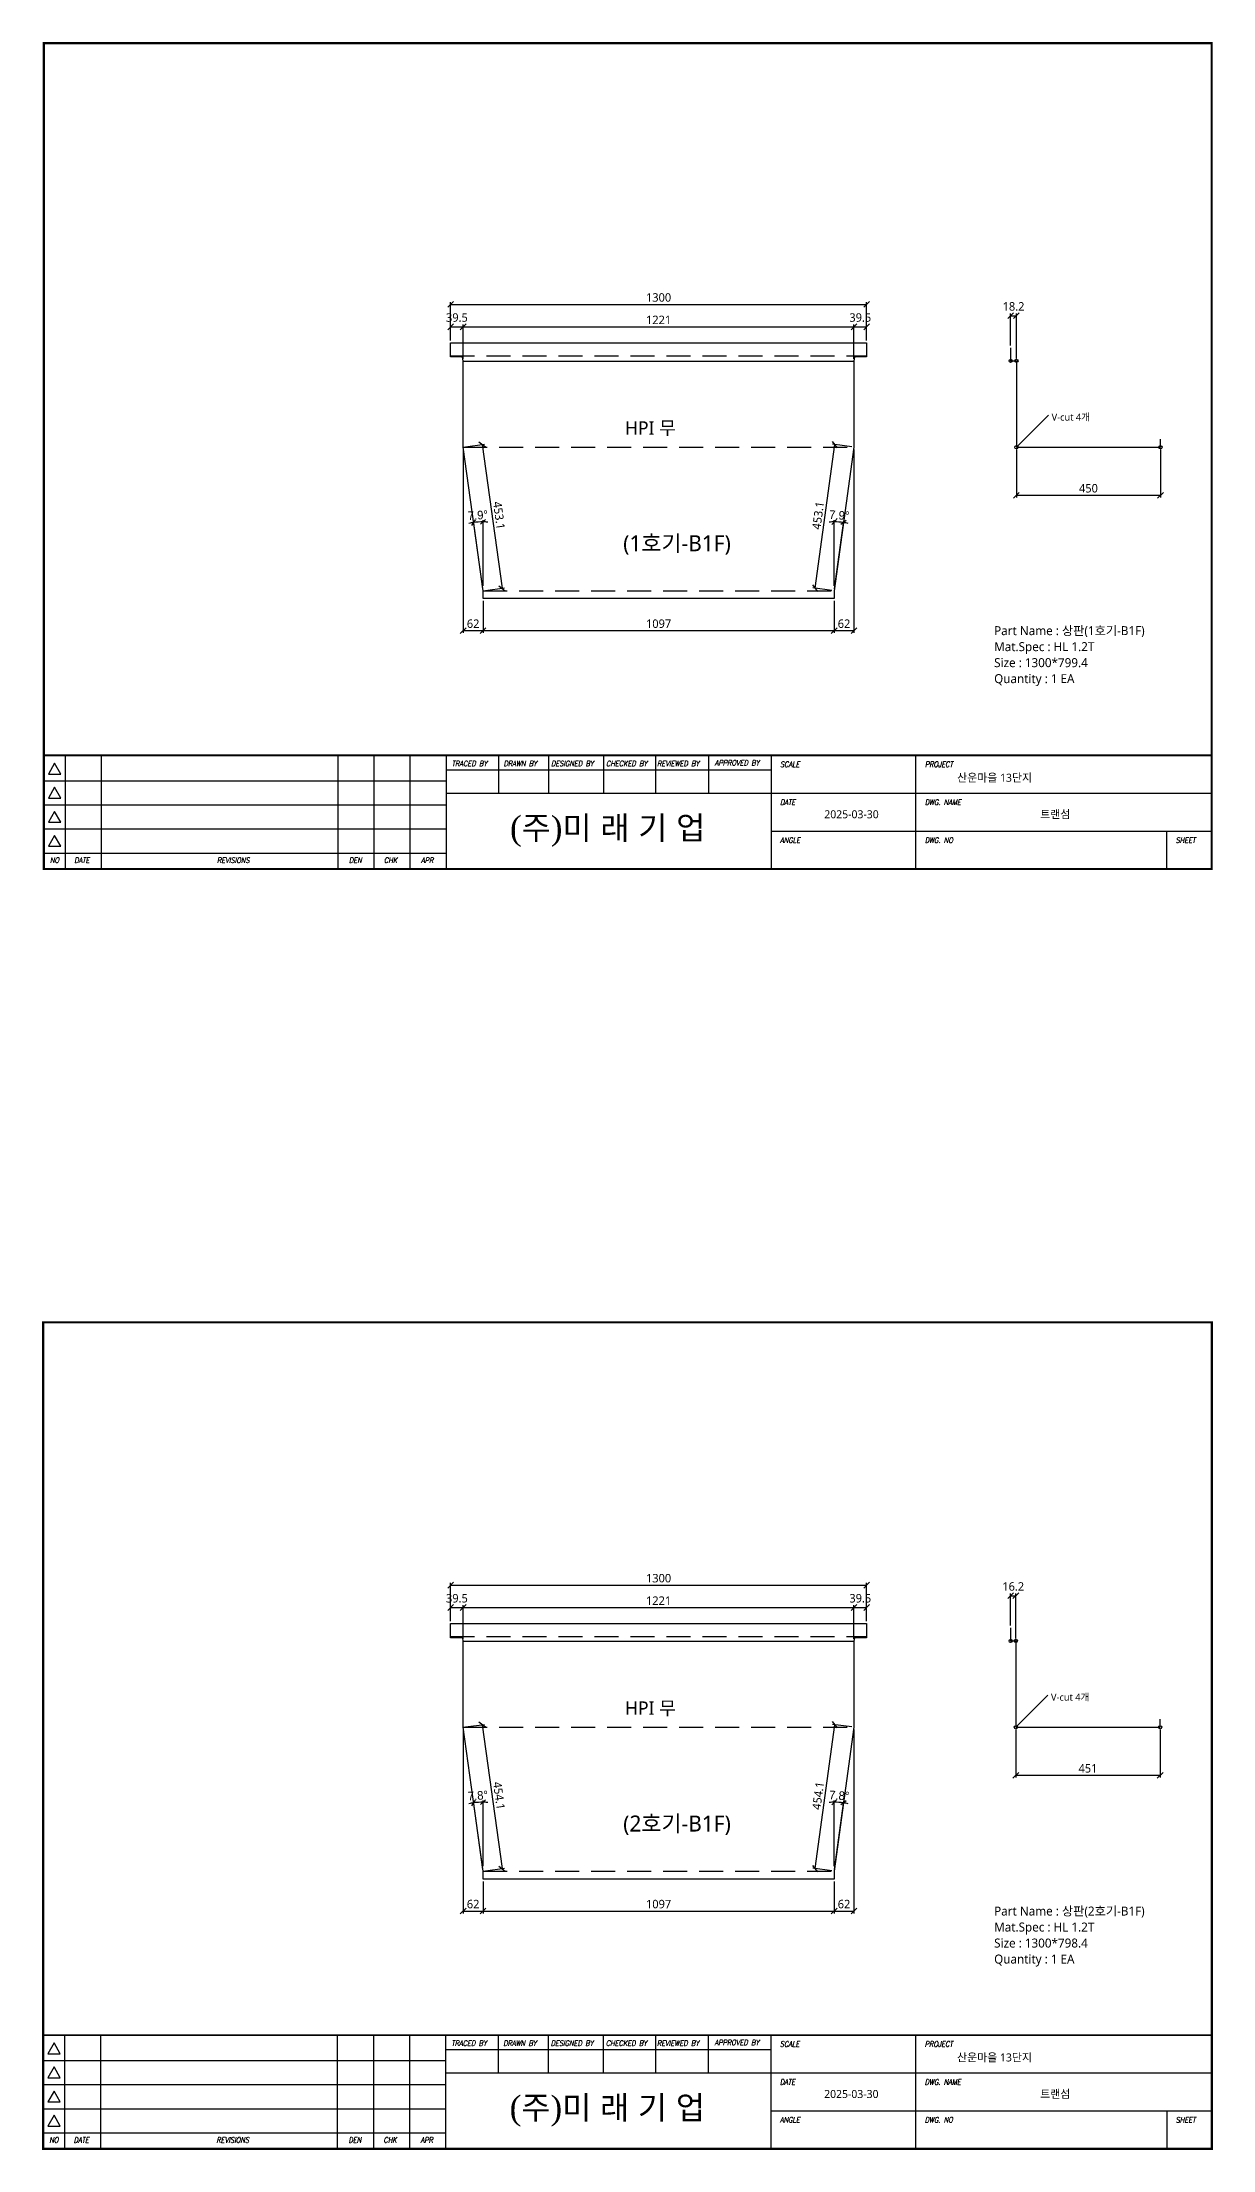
# Model space of a CAD drawing. Extents: x 674 to 10492, y -109346 to 1748.
# Drawn here: x 684 to 4342, y -45320 to -38734 of the extents above; entities that cross this region are included whole.
import ezdxf
from ezdxf.enums import TextEntityAlignment as Align

# ---------------------------------------------------------------- set-up
doc = ezdxf.new("R2010")
doc.units = 0
doc.header["$LTSCALE"] = 10
doc.header["$MEASUREMENT"] = 0
doc.linetypes.add('DASHED2', pattern=[0.375, 0.25, -0.125])
doc.layers.get('0').update_dxf_attribs({"linetype": 'CONTINUOUS'})
for name, color, linetype in [('22', 8, 'DASHED2'), ('dim', 3, 'CONTINUOUS'), ('FROM', 7, 'CONTINUOUS'), ('HIDDEN2', 8, 'CONTINUOUS'), ('레이져', 7, 'CONTINUOUS')]:
    doc.layers.add(name, color=color, linetype=linetype)
doc.styles.add('G1', font='batang.ttc', dxfattribs={"height": 20})
doc.styles.add('ITALICT', font='italict')
doc.styles.add('JKW', font='')
doc.styles.add('MIRAESTYLE', font='gulim.ttc')
doc.styles.add('YCKIM', font='gulim.ttc')
doc.styles.get('JKW').set_extended_font_data('NanumGothic')
doc.dimstyles.new('MIRAE', dxfattribs={"dimscale": 100, "dimtxt": 0.25, "dimasz": 0.15, "dimexe": 0.06, "dimexo": 0.06, "dimgap": 0.07, "dimtad": 1, "dimdec": 1, "dimtxsty": 'YCKIM', "dimblk": 'OBLIQUE', "dimcen": 2.5, "dimclrd": 3, "dimclre": 3, "dimclrt": 256, "dimadec": 1, "dimazin": 3, "dimtfac": 0.5, "dimtix": 1, "dimtmove": 0, "dimatfit": 3, "dimldrblk": 'OBLIQUE'})
doc.dimstyles.get("Standard").update_dxf_attribs({"dimtxt": 2.5, "dimasz": 2.5, "dimexe": 1.25, "dimexo": 0.625, "dimtad": 1, "dimtxsty": 'MIRAESTYLE', "dimcen": 2.5, "dimazin": 3, "dimtfac": 1, "dimtmove": 0, "dimatfit": 3})
doc.dimstyles.new('미래', dxfattribs={"dimscale": 120, "dimtxt": 0.2, "dimasz": 0.15, "dimexe": 0.06, "dimexo": 0.06, "dimgap": 0.07, "dimtad": 1, "dimdec": 1, "dimlfac": -1, "dimtxsty": 'JKW', "dimblk": 'OBLIQUE', "dimcen": 2.5, "dimclrd": 3, "dimclre": 3, "dimclrt": 256, "dimadec": 1, "dimazin": 2, "dimtfac": 0.5, "dimtmove": 1, "dimatfit": 3, "dimarcsym": 1})

# ---------------------------------------------------------------- blocks, each defined once
blk = doc.blocks.new('_OBLIQUE')
at = {"color": 0, "linetype": 'ByBlock'}
blk.add_line((-0.5, -0.5), (0.5, 0.5), dxfattribs=at)
blk = doc.blocks.new('3')
at = {"layer": 'FROM', "color": 7}
blk.add_line((25823.5, 11169), (25823.5, 11496.2), dxfattribs=at)
at = {"layer": 'FROM', "color": 2}
for p, q in [((25885.8, 11169), (25885.8, 11496.2)), ((25989.7, 11169), (25989.7, 11496.2)), ((26670, 11169), (26670, 11496.2)), ((26773.9, 11169), (26773.9, 11496.2)), ((26877.7, 11169), (26877.7, 11496.2)), ((25823.5, 11422.9), (26981.6, 11422.9)), ((25823.5, 11353.6), (26981.6, 11353.6)), ((25823.5, 11284.4), (26981.6, 11284.4)), ((25823.5, 11215.1), (26981.6, 11215.1))]:
    blk.add_line(p, q, dxfattribs=at)
at = {"layer": 'FROM', "color": 0}
for p, q in [((26981.6, 11169), (26981.6, 11496.2)), ((26981.6, 11454.7), (27915.7, 11454.7)), ((27131.3, 11496.2), (27131.3, 11387.2)), ((27276.5, 11387.2), (27276.5, 11496.2)), ((27434, 11496.2), (27434, 11387.2)), ((27583.7, 11496.2), (27583.7, 11387.2)), ((27735.3, 11496.2), (27735.3, 11387.2)), ((27915.7, 11496.2), (27915.7, 11169)), ((28332.2, 11169), (28332.2, 11496.2)), ((26981.6, 11387.2), (29183.5, 11387.2)), ((27915.7, 11278.1), (29183.5, 11278.1))]:
    blk.add_line(p, q, dxfattribs=at)
at = {"layer": 'FROM'}
blk.add_line((29053.7, 11278.1), (29053.7, 11169), dxfattribs=at)
at = {"layer": 'FROM', "color": 0, "const_width": 5.89}
blk.add_lwpolyline([(25823.5, 11169), (29183.5, 11169), (29183.5, 13545), (25823.5, 13545)], close=True, dxfattribs=at)
at = {"layer": 'FROM', "color": 0, "const_width": 4.87}
blk.add_lwpolyline([(25823.5, 11496.2), (29183.5, 11496.2)], dxfattribs=at)
at = {"layer": 'FROM', "color": 2}
for points in [[(25854.7, 11473.5), (25836.7, 11442.3), (25872.7, 11442.3)], [(25854.7, 11404.3), (25836.7, 11373.1), (25872.7, 11373.1)], [(25854.7, 11335), (25836.7, 11303.8), (25872.7, 11303.8)], [(25854.7, 11265.7), (25836.7, 11234.6), (25872.7, 11234.6)]]:
    blk.add_lwpolyline(points, close=True, dxfattribs=at)
at = {"layer": 'FROM', "color": 4, "style": 'ITALICT', "width": 0.8}
for s, height, p in [('TRACED BY', 15.58, (26997.2, 11465)), ('DRAWN BY', 15.58, (27146.3, 11465)), ('DESIGNED BY', 15.583, (27282.8, 11465)), ('CHECKED BY', 15.58, (27441.2, 11465)), ('REVIEWED BY', 15.583, (27587.9, 11465)), ('APPROVED BY', 15.583, (27753.8, 11466.9)), ('SCALE', 15.58, (27941.7, 11462.5)), ('PROJECT', 15.58, (28358.1, 11462.5)), ('DATE', 15.58, (27941.7, 11353.4)), ('DWG. NAME', 15.58, (28358.1, 11353.4)), ('ANGLE', 15.58, (27941.7, 11244.4)), ('DWG. NO', 15.58, (28358.1, 11244.4)), ('SHEET', 15.58, (29079.6, 11244.4)), ('NO', 15.58, (25841.2, 11186.7)), ('DATE', 15.58, (25911.2, 11186.7)), ('REVISIONS', 15.58, (26321.6, 11186.7)), ('DEN', 15.58, (26701.4, 11186.7)), ('CHK', 15.58, (26802.1, 11186.7)), ('APR', 15.58, (26908.6, 11186.7))]:
    blk.add_text(s, height=height, dxfattribs=at).set_placement(p)
blk = doc.blocks.new('transom_frame')
at = {"xscale": 0.837272107773114, "yscale": 0.837272107773114, "zscale": 0.837272107773114}
blk.add_blockref('3', (-21621.3, -9351.5), dxfattribs=at)
at = {"style": 'G1'}
blk.add_text('(주)미 래 기 업', height=55.92, dxfattribs=at).set_placement((1358.1, 93.9), align=Align.MIDDLE)

msp = doc.modelspace()

# ---------------------------------------------------------------- linework, layer by layer
for p, q in [((3710.5, -39689), (3710.5, -39730)), ((3710.5, -39730), (3728.7, -39730)), ((3728.7, -39730), (3728.7, -39730)), ((3728.7, -39730), (3728.7, -40000)), ((4178.7, -40000), (4178.7, -39975)), ((3728.7, -40000), (4178.7, -40000)), ((3710.5, -43689), (3710.5, -43730)), ((3710.5, -43730), (3726.7, -43730)), ((3726.7, -43730), (3726.7, -43730)), ((3726.7, -43730), (3726.7, -44000)), ((4177.7, -44000), (4177.7, -43975)), ((3726.7, -44000), (4177.7, -44000))]:
    msp.add_line(p, q)
at = {"color": 6}
for centre in [(3710.5, -39730), (3728.7, -39730), (3728.7, -40000), (4178.7, -40000), (3710.5, -43730), (3726.7, -43730), (3726.7, -44000), (4177.7, -44000)]:
    msp.add_circle(centre, 5, dxfattribs=at)
at = {"layer": '22', "ltscale": 30}
for p, q in [((1960.5, -39714.2), (3260.5, -39714.2)), ((2000, -40000), (3221, -40000)), ((2062, -40448.8), (3159, -40448.8)), ((1960.5, -43716.2), (3260.5, -43716.2)), ((2000, -44000), (3221, -44000)), ((2062, -44449.8), (3159, -44449.8))]:
    msp.add_line(p, q, dxfattribs=at)
at = {"layer": 'HIDDEN2'}
for p, q in [((2000, -39731.2), (3221, -39731.2)), ((2000, -43731.2), (3221, -43731.2))]:
    msp.add_line(p, q, dxfattribs=at)
at = {"layer": '레이져'}
for p, q in [((1960.5, -39673.8), (3260.5, -39673.8)), ((1960.5, -39714.2), (1960.5, -39673.8)), ((1960.5, -39718.1), (1960.5, -39714.2)), ((3260.5, -39673.8), (3260.5, -39714.2)), ((3260.5, -39714.2), (3260.5, -39718.1)), ((1998.13, -39718.1), (1960.5, -39718.1)), ((2000, -39731.2), (1998.13, -39718.1)), ((2000, -40000), (2000, -39731.2)), ((3222.87, -39718.1), (3221, -39731.2)), ((3221, -39731.2), (3221, -40000)), ((3260.5, -39718.1), (3222.87, -39718.1)), ((2062, -40448.8), (2000, -40000)), ((3221, -40000), (3159, -40448.8)), ((2062, -40473.2), (2062, -40448.8)), ((2062, -40448.8), (2062, -40448.8)), ((3159, -40473.2), (2062, -40473.2)), ((3159, -40448.8), (3159, -40448.8)), ((3159, -40448.8), (3159, -40473.2)), ((1960.5, -43675.8), (3260.5, -43675.8)), ((1960.5, -43716.2), (1960.5, -43675.8)), ((1960.5, -43720.1), (1960.5, -43716.2)), ((1998.41, -43720.1), (1960.5, -43720.1)), ((2000, -43731.2), (1998.41, -43720.1)), ((2000, -44000), (2000, -43731.2)), ((3222.59, -43720.1), (3221, -43731.2)), ((3221, -43731.2), (3221, -44000)), ((3260.5, -43720.1), (3222.59, -43720.1)), ((3260.5, -43675.8), (3260.5, -43716.2)), ((3260.5, -43716.2), (3260.5, -43720.1)), ((2062, -44449.8), (2000, -44000)), ((3221, -44000), (3159, -44449.8)), ((2062, -44474.2), (2062, -44449.8)), ((2062, -44449.8), (2062, -44449.8)), ((3159, -44449.8), (3159, -44449.8)), ((3159, -44449.8), (3159, -44474.2)), ((3159, -44474.2), (2062, -44474.2))]:
    msp.add_line(p, q, dxfattribs=at)

# ---------------------------------------------------------------- block references
for p, xscale, yscale in [((689.5, -41318.2, 1.3), 1.297265625, 1.297265625), ((687.5, -45317.2, 1.3), 1.298046875, 1.298046875)]:
    msp.add_blockref('transom_frame', p, dxfattribs=dict(xscale=xscale, yscale=yscale))

# ---------------------------------------------------------------- texts
at = {"style": 'JKW'}
for s, height, p in [('Part Name : 상판(1호기-B1F)', 28, (3659, -40573.2)), ('Mat.Spec : HL 1.2T', 28, (3659, -40623.2)), ('Size : 1300*799.4', 28, (3659, -40673.2)), ('Quantity : 1 EA', 28, (3659, -40723.2)), ('산운마을 13단지', 25, (3543.48, -41032.8)), ('2025-03-30', 25, (3128.36, -41146.96)), ('트랜섬', 25, (3802.94, -41146.96)), ('Part Name : 상판(2호기-B1F)', 28, (3659, -44574.2)), ('Mat.Spec : HL 1.2T', 28, (3659, -44624.2)), ('Size : 1300*798.4', 28, (3659, -44674.2)), ('Quantity : 1 EA', 28, (3659, -44724.2)), ('산운마을 13단지', 25, (3543.2, -45031.63)), ('2025-03-30', 25, (3127.83, -45145.86)), ('트랜섬', 25, (3802.81, -45145.86))]:
    msp.add_text(s, height=height, dxfattribs=at).set_placement(p, align=Align.MIDDLE_LEFT)
at = {"char_height": 22, "attachment_point": 1, "style": 'JKW'}
for insert in [(3838.7, -39895), (3836.7, -43895)]:
    msp.add_mtext('V-cut 4개', dxfattribs=dict(at, insert=insert))
at = {"layer": '레이져', "style": 'JKW'}
for s, height, p in [('HPI 무', 42, (2505.5, -39940)), ('(1호기-B1F)', 50, (2500, -40300)), ('HPI 무', 42, (2505.5, -43940)), ('(2호기-B1F)', 50, (2500, -44300.67))]:
    msp.add_text(s, height=height, dxfattribs=at).set_placement(p, align=Align.MIDDLE_LEFT)

# ---------------------------------------------------------------- dimensions: what is measured, and where the dimension line sits
for base, line1, line2 in [((2046.5, -40234.1), ((2062, -40448.8), (2000, -40000)), ((2062, -40448.8), (2062, -40438.8))), ((3174.5, -40234.1), ((3159, -40448.8), (3159, -40438.8)), ((3159, -40448.8), (3221, -40000))), ((2046.5, -44234.85), ((2062, -44449.8), (2000, -44000)), ((2062, -44449.8), (2062, -44439.8))), ((3174.5, -44234.85), ((3159, -44449.8), (3159, -44439.8)), ((3159, -44449.8), (3221, -44000)))]:
    msp.add_angular_dim_2l(base=base, line1=line1, line2=line2, dimstyle='mirae', override={"dimtxt": 0.27, "dimgap": 0.02, "dimdec": 0, "dimlfac": 1, "dimdsep": 46, "dimclrt": 7}).render()
at = {"layer": 'dim'}
for base, p1, p2 in [((1960.5, -39553.8), (1960.5, -39673.8), (3260.5, -39673.8)), ((1960.5, -39623.8), (1960.5, -39673.8), (2000, -39731.2)), ((3221, -39623.8), (3221, -39731.2), (3260.5, -39673.8)), ((3710.5, -39589), (3710.5, -39689), (3728.7, -39730)), ((2000, -39623.8), (2000, -39731.2), (3221, -39731.2)), ((2000, -40573.2), (2000, -40000), (2062, -40473.2)), ((3159, -40573.2), (3159, -40473.2), (3221, -40000)), ((3728.7, -40150), (3728.7, -40000), (4178.7, -40000)), ((2062, -40573.2), (2062, -40473.2), (3159, -40473.2)), ((1960.5, -43555.8), (1960.5, -43675.8), (3260.5, -43675.8)), ((1960.5, -43625.8), (1960.5, -43675.8), (2000, -43731.2)), ((2000, -43625.8), (2000, -43731.2), (3221, -43731.2)), ((3221, -43625.8), (3221, -43731.2), (3260.5, -43675.8)), ((3710.5, -43589), (3710.5, -43689), (3726.7, -43730)), ((2000, -44574.2), (2000, -44000), (2062, -44474.2)), ((3159, -44574.2), (3159, -44474.2), (3221, -44000)), ((3726.7, -44150), (3726.7, -44000), (4177.7, -44000)), ((2062, -44574.2), (2062, -44474.2), (3159, -44474.2))]:
    msp.add_linear_dim(base=base, p1=p1, p2=p2, dimstyle='미래', override={"dimtxt": 0.22, "dimgap": 0.07, "dimdec": 1, "dimlfac": 1, "dimdsep": 46, "dimclrt": 7}, dxfattribs=at).render()
for base, p1, p2, angle in [((2059.44, -39991.79), (2000, -40000), (2062, -40448.8), 277.865409), ((3099.56, -40440.59), (3159, -40448.8), (3221, -40000), 82.134591), ((2059.44, -43991.81), (2000, -44000), (2062, -44449.8), 277.848141), ((3099.56, -44441.61), (3159, -44449.8), (3221, -44000), 82.151859)]:
    msp.add_linear_dim(base=base, p1=p1, p2=p2, angle=angle, dimstyle='미래', override={"dimtxt": 0.22, "dimgap": 0.07, "dimdec": 1, "dimlfac": 1, "dimdsep": 46, "dimclrt": 7}, dxfattribs=at).render()

# ---------------------------------------------------------------- leaders
for points in [[(3728.7, -40000), (3828.7, -39900)], [(3726.7, -44000), (3826.7, -43900)]]:
    msp.add_leader(points, dimstyle='Standard', dxfattribs=at)

doc.saveas('drawing.dxf')
